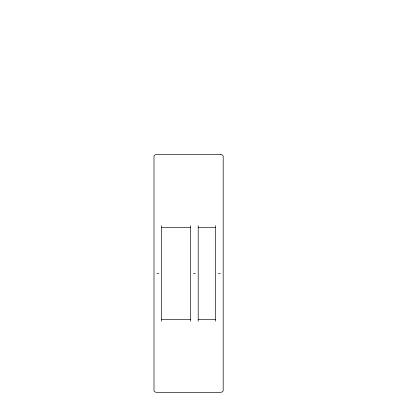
<?xml version="1.0" encoding="UTF-8"?>
<svg xmlns="http://www.w3.org/2000/svg" width="413" height="413" viewBox="0 0 413 413"><rect width="100%" height="100%" fill="white"/><g stroke="black" fill="none" stroke-linecap="round" stroke-linejoin="round"><path stroke-width="0.62" d="M161.684 227.48L190.517 227.48M198.204 227.48L215.503 227.48M156.883 273.432L158.804 273.432M193.398 273.432L195.318 273.432M218.384 273.432L220.305 273.432M161.684 319.378L190.517 319.378M198.204 319.378L215.503 319.378M215.503 225.684L215.503 321.18M198.204 225.684L198.204 321.18M190.517 225.684L190.517 321.18M161.684 225.684L161.684 321.18M220.305 154.508L156.883 154.508A2.881 1.802 0 0 0 153.997 156.31L153.997 390.548A2.881 1.802 0 0 0 156.883 392.35L220.305 392.35A2.881 1.802 0 0 0 223.19 390.548L223.19 156.31A2.881 1.802 0 0 0 220.305 154.508"/></g></svg>
